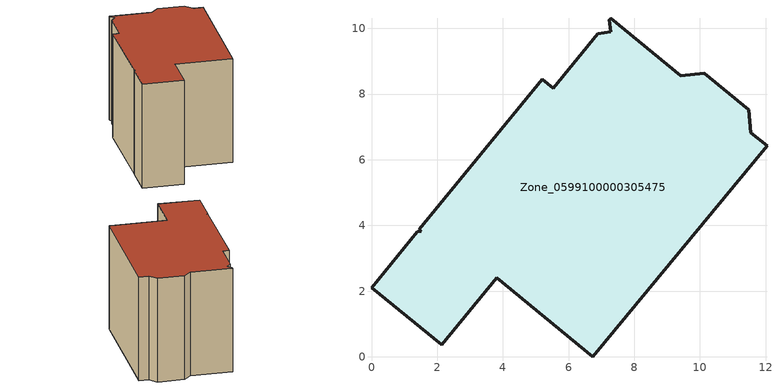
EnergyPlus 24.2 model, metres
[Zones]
Zone_0599100000305475
 floor ground (C_G): 7.28,10.31 9.42,8.56 10.13,8.63 11.48,7.52 11.55,6.82 12.04,6.42 6.74,0 3.81,2.4 2.13,0.36 0,2.11 1.39,3.81 1.51,3.82 1.45,3.88 5.19,8.45 5.53,8.17 6.89,9.83 7.28,9.9 7.24,10.26 z0
 wall outside (C_F): 12.04,6.42 11.55,6.82 11.48,7.52 10.13,8.63 9.42,8.56 7.28,10.31 7.24,10.26 7.28,9.9 6.89,9.83 5.53,8.17 5.19,8.45 1.45,3.88 1.51,3.82 1.39,3.81 0,2.11 2.13,0.36 3.81,2.4 6.74,0 12.04,6.42 z0:7.24
 roof outside (C_R): 9.42,8.56 7.28,10.31 7.24,10.26 7.28,9.9 6.89,9.83 5.53,8.17 5.19,8.45 1.45,3.88 1.51,3.82 1.39,3.81 0,2.11 2.13,0.36 3.81,2.4 6.74,0 12.04,6.42 11.55,6.82 11.48,7.52 10.13,8.63 z7.24
[BUILDING]
Pand.0599100000305475: North Axis=0; Terrain=City; Loads Convergence Tolerance Value=0.04; Temperature Convergence Tolerance Value=0.4; Solar Distribution=FullExterior; Maximum Number of Warmup Days=25; Minimum Number of Warmup Days=1
[Site:Location]
Rotterdam.The.Hague.AP_ZH_NLD Design_Conditions: Latitude=51.96; Longitude=4.45; Time Zone=1; Elevation=-4.5
[SITE:GROUNDTEMPERATURE:BUILDINGSURFACE]
18, 18, 18, 18, 18, 18, 18, 18, 18, 18, 18, 18
[MATERIAL] Thermal Absorptance=0.9; Solar Absorptance=0.7; Visible Absorptance=0.7
Name | Roughness | Thickness | Conductivity | Density | Specific Heat
G.TC.1946 | MediumSmooth | 0.15 | 1 | 540 | 1210
F.TC.1946 | Rough | 0.3 | 0.857143 | 1920 | 840
R.TC.1946 | MediumRough | 0.2 | 0.909091 | 1500 | 1000
[CONSTRUCTION]
C_G: G.TC.1946
C_F: F.TC.1946
C_R: R.TC.1946
[ZONE]
Zone_0599100000305475: Type=1; Multiplier=1; Ceiling Height=Autocalculate; Volume=Autocalculate; Floor Area=autocalculate; Part of Total Floor Area=Yes
[ZONEINFILTRATION:DESIGNFLOWRATE]
Infil_Zone_0599100000305475: Zone or ZoneList or Space or SpaceList=Zone_0599100000305475; Schedule=AlwaysOn; Design Flow Rate Calculation Method=Flow/Area; Flow Rate per Floor Area=0.003; Constant Term Coefficient=1; Temperature Term Coefficient=0; Velocity Term Coefficient=0; Velocity Squared Term Coefficient=0
[HVACTEMPLATE:ZONE:IDEALLOADSAIRSYSTEM]
Zone_0599100000305475: Maximum Heating Supply Air Temperature=50; Minimum Cooling Supply Air Temperature=13; Maximum Heating Supply Air Humidity Ratio=0.0156; Minimum Cooling Supply Air Humidity Ratio=0.0077; Heating Limit=NoLimit; Cooling Limit=NoLimit; Dehumidification Control Type=ConstantSensibleHeatRatio; Cooling Sensible Heat Ratio=0.7; Dehumidification Setpoint=60; Humidification Control Type=None; Humidification Setpoint=30; Outdoor Air Method=None; Outdoor Air Flow Rate per Person=0.00944; Outdoor Air Flow Rate per Zone Floor Area=0; Outdoor Air Flow Rate per Zone=0; Demand Controlled Ventilation Type=None; Outdoor Air Economizer Type=NoEconomizer; Heat Recovery Type=None; Sensible Heat Recovery Effectiveness=0.7; Latent Heat Recovery Effectiveness=0.65
[ZONECONTROL:THERMOSTAT]
ThermostatControl_Zone_0599100000305475: Zone or ZoneList=Zone_0599100000305475; Control Type Schedule=DualSetpointControlType; Control 1=Thermostat_Zone_0599100000305475; Temperature Difference Between Cutout And Setpoint=0
[THERMOSTATSETPOINT:DUALSETPOINT]
Thermostat_Zone_0599100000305475: Heating Setpoint Temperature Schedule=HeatingSetpoint_Zone_0599100000305475; Cooling Setpoint Temperature Schedule=CoolingSetpoint_Zone_0599100000305475
[SCHEDULE:COMPACT]
HeatingSetpoint_Zone_0599100000305475: Through: 12/31, For: AllDays, Until: 24:00, 21
CoolingSetpoint_Zone_0599100000305475: Through: 12/31, For: AllDays, Until: 24:00, 24
DualSetpointControlType: Through: 12/31, For: AllDays, Until: 24:00, 4
AlwaysOn: Through: 12/31, For: AllDays, Until: 24:00, 1
